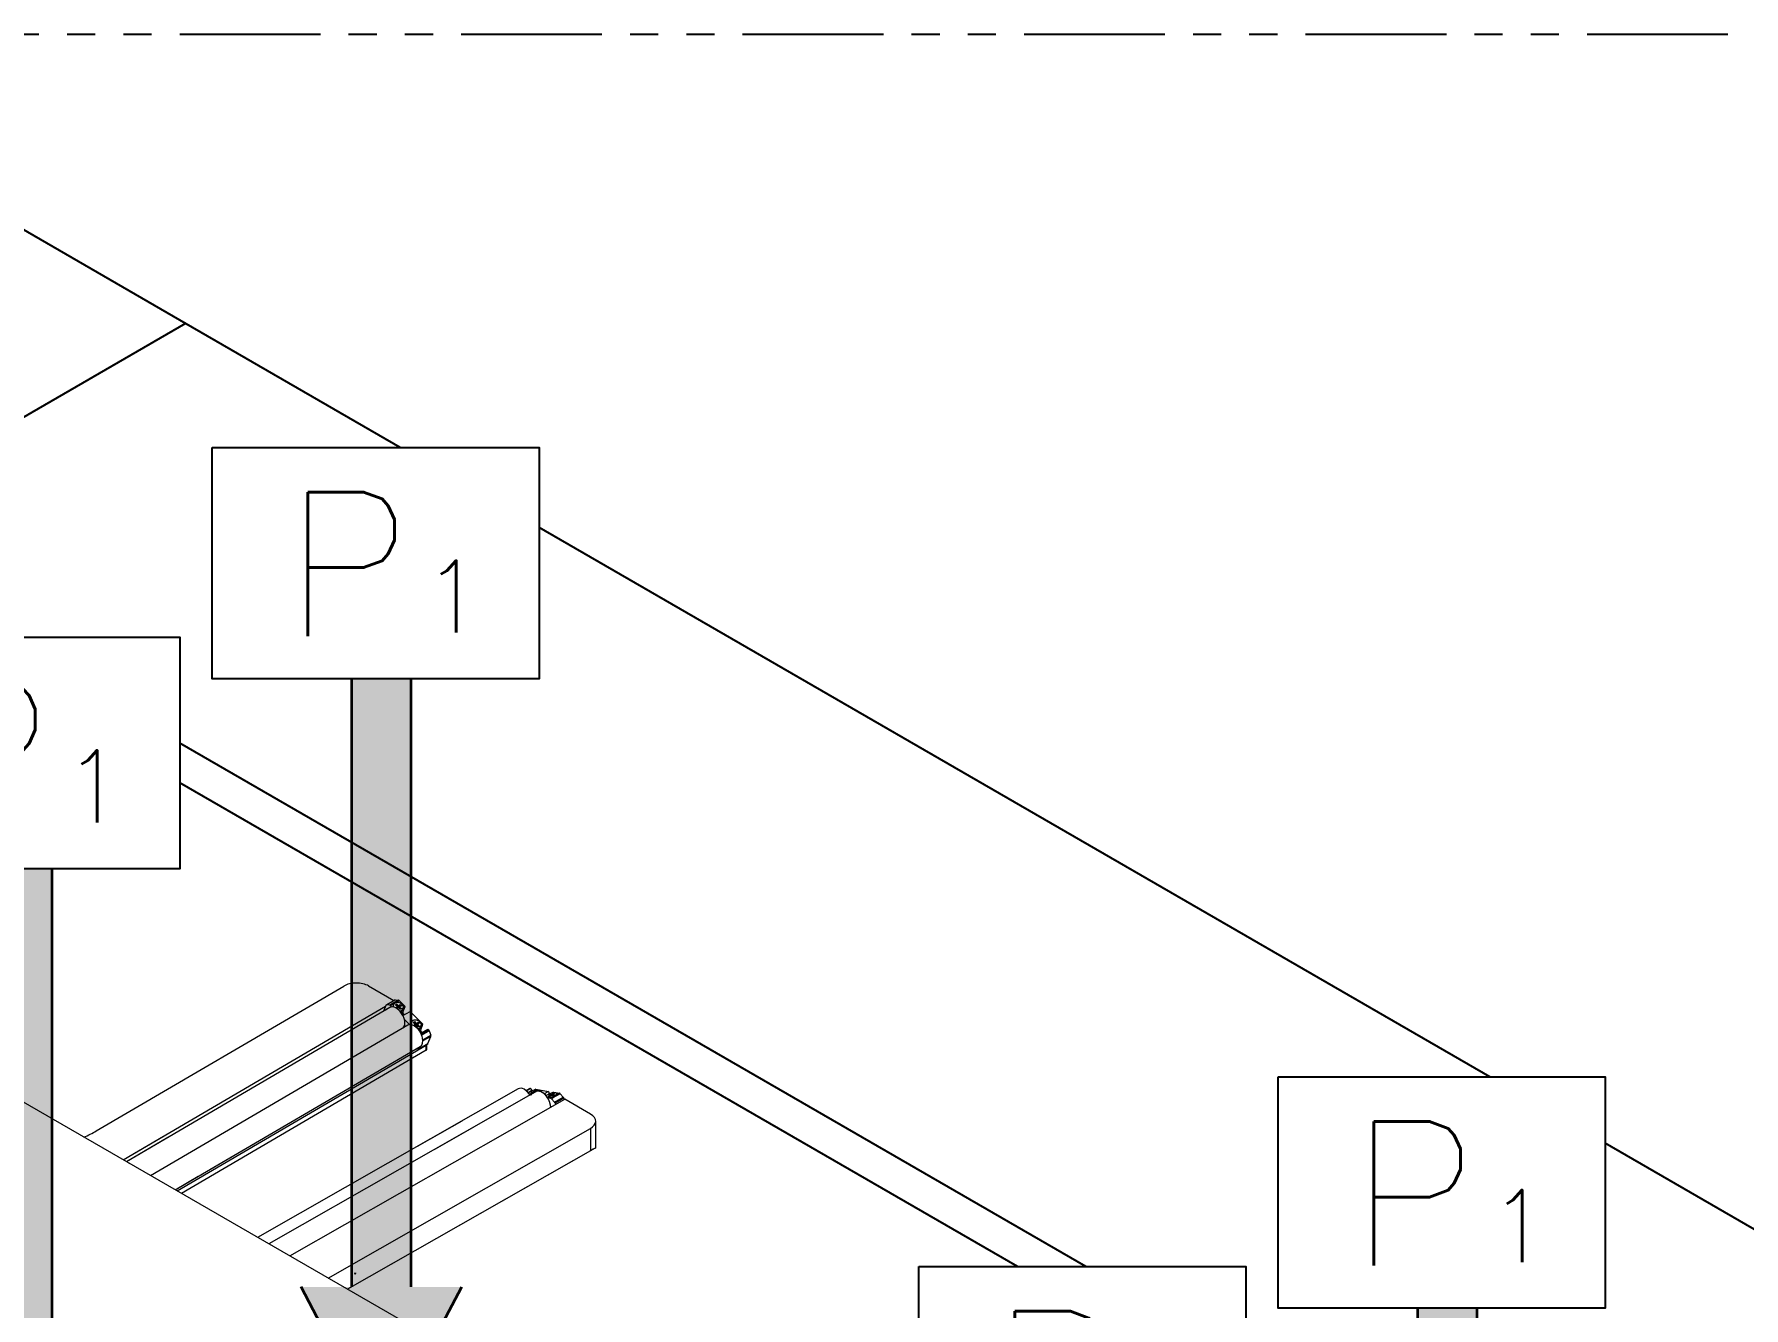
# Model space of a CAD drawing. Header units: millimetres. Extents: x -5 to 1510635, y -6 to 71285.
# Drawn here: x 1242176 to 1246731, y 21149 to 24542 of the extents above; entities that cross this region are included whole.
import ezdxf
from ezdxf.enums import TextEntityAlignment as Align

# ---------------------------------------------------------------- set-up
doc = ezdxf.new("R2010")
doc.units = ezdxf.units.MM
doc.header["$LTSCALE"] = 1000
doc.linetypes.add('PHANTOM', pattern=[2.5, 1.25, -0.25, 0.25, -0.25, 0.25, -0.25])
for name, color, linetype in [('2', 42, 'Continuous'), ('3', 3, 'Continuous'), ('CAJONES', 253, 'Continuous'), ('EG', 7, 'Continuous'), ('MP-3', 3, 'Continuous'), ('MP-RO-00010', 7, 'Continuous')]:
    doc.layers.add(name, color=color, linetype=linetype)
doc.layers.add('S-COLS', color=5, linetype='Continuous', lineweight=35)
doc.styles.add('ROMANS', font='ROMANS.shx')

# ---------------------------------------------------------------- blocks, each defined once
blk = doc.blocks.new('sadfasf')
at = {"layer": '3', "linetype": 'ByBlock'}
blk.add_hatch(color=1, dxfattribs=at).paths.add_polyline_path([(1103689.3, 21907.1), (1103689.3, 23526.5), (1103531, 23526.5), (1103531, 21907.1), (1103395.8, 21907.1), (1103610.1, 21501.3), (1103824.4, 21907.1)])
at = {"layer": '2', "const_width": 100}
blk.add_lwpolyline([(1103460.1, 21501.3, 1), (1103760.1, 21501.3, 1)], format="xyb", close=True, dxfattribs=at)
at = {"layer": '3', "color": 2, "linetype": 'ByBlock'}
blk.add_lwpolyline([(1103158.9, 24143.3), (1104030.1, 24143.3), (1104030.1, 23526.5), (1103158.9, 23526.5)], close=True, dxfattribs=at)
at = {"layer": 'MP-RO-00010', "color": 2, "linetype": 'Continuous'}
blk.add_line((1103537.5, 21943.6), (1103542, 21942.6), dxfattribs=at)
at = {"layer": 'S-COLS', "color": 2, "linetype": 'ByBlock'}
for p, q in [((1103531, 21907.1), (1103531, 23526.5)), ((1103689.3, 21907.1), (1103689.3, 23526.5)), ((1103610.1, 21501.3), (1103395.8, 21907.1)), ((1103610.1, 21501.3), (1103824.4, 21907.1))]:
    blk.add_line(p, q, dxfattribs=at)
at = {"layer": '3', "style": 'ROMANS'}
for s, height, p in [('P', 384, (1103521.3, 23832.1, -72865)), ('1', 192, (1103801, 23745.8, -36432.5))]:
    blk.add_text(s, height=height, dxfattribs=at).set_placement(p, align=Align.MIDDLE)

msp = doc.modelspace()

# ---------------------------------------------------------------- linework, layer by layer
at = {"layer": 'CAJONES'}
for p, q in [((1242580.662, 23770.462), (1241668.553, 24297.068)), ((1242579.111, 23771.357), (1241603.002, 23207.801)), ((1242579.111, 23771.357), (1241603.002, 23207.801)), ((1243150.741, 23441.326), (1242580.662, 23770.462)), ((1246054.393, 21764.902), (1243520.905, 23227.612)), ((1244977.52, 21259.522), (1242563.867, 22653.045)), ((1244795.264, 21259.522), (1242563.867, 22547.82)), ((1247778.825, 20769.3), (1246361.059, 21587.848))]:
    msp.add_line(p, q, dxfattribs=at)
msp.add_ellipse((1242576.918, 23763.977), major_axis=(-3.744, -6.485), ratio=0.57735027, start_param=3.14159265, end_param=3.92699082, dxfattribs=at)
msp.add_ellipse((1242576.918, 23763.977), major_axis=(-3.744, -6.485), ratio=0.57735027, start_param=3.14159265, end_param=3.92699082, dxfattribs=at)
at = {"layer": 'EG', "color": 6, "linetype": 'PHANTOM', "ltscale": 0.3}
msp.add_lwpolyline([(1236563.216, 24541.867), (1251725.47, 24541.867), (1251725.47, 14871.92), (1236563.216, 14871.92)], close=True, dxfattribs=at)
at = {"layer": 'MP-3', "color": 2, "linetype": 'Continuous', "lineweight": 15}
for p, q in [((1242341.03, 21620.66), (1243000.506, 22006.415)), ((1243066.664, 22006.665), (1243134.204, 21968.176)), ((1243136.022, 21969.239), (1243113.018, 21955.783)), ((1243136.977, 21969.465), (1243113.973, 21956.009)), ((1243122.141, 21955.724), (1243132.022, 21961.503)), ((1243134.567, 21960.18), (1243124.687, 21954.401)), ((1243135.265, 21963.401), (1243145.145, 21969.18)), ((1243136.977, 21969.465), (1243145.145, 21969.18)), ((1243147.691, 21967.857), (1243137.811, 21962.077)), ((1243137.943, 21956.813), (1243141.23, 21958.736)), ((1243142.636, 21952.179), (1243137.943, 21956.813)), ((1243140.091, 21955.795), (1243141.23, 21958.736)), ((1243141.23, 21958.736), (1243145.923, 21954.101)), ((1243145.923, 21954.101), (1243150.852, 21956.985)), ((1243163.603, 21952.145), (1243147.691, 21967.857)), ((1243149.713, 21954.045), (1243150.852, 21956.985)), ((1243150.852, 21956.985), (1243153.981, 21953.896)), ((1242412.374, 21543.792), (1243111.423, 21952.696)), ((1243123.518, 21949.359), (1242421.332, 21538.62)), ((1243112.251, 21954.835), (1243106.209, 21939.234)), ((1243123.518, 21949.359), (1243111.359, 21942.246)), ((1243122.141, 21955.724), (1243113.973, 21956.009)), ((1243128.654, 21950.484), (1243124.687, 21954.401)), ((1243139.39, 21955.385), (1243140.091, 21955.795)), ((1243139.539, 21948.093), (1243141.498, 21949.239)), ((1243140.091, 21955.795), (1243144.784, 21951.161)), ((1243141.498, 21949.239), (1243142.636, 21952.179)), ((1243145.765, 21949.09), (1243141.817, 21946.78)), ((1243144.784, 21951.161), (1243145.923, 21954.101)), ((1243144.784, 21951.161), (1243149.713, 21954.045)), ((1243150.458, 21944.456), (1243145.765, 21949.09)), ((1243147.913, 21948.072), (1243149.051, 21951.012)), ((1243147.913, 21948.072), (1243151.159, 21944.866)), ((1243153.981, 21953.896), (1243149.051, 21951.012)), ((1243149.051, 21951.012), (1243153.744, 21946.378)), ((1243149.713, 21954.045), (1243151.396, 21952.383)), ((1243153.744, 21946.378), (1243150.458, 21944.456)), ((1243152.924, 21938.107), (1243151.291, 21939.049)), ((1243155.935, 21935.719), (1243157.625, 21936.708)), ((1243157.625, 21936.708), (1243163.603, 21952.145)), ((1243158.125, 21928.033), (1243176.9, 21939.015)), ((1243159.117, 21932.185), (1243158.761, 21931.977)), ((1243161.389, 21929.942), (1243159.117, 21932.185)), ((1243159.126, 21945.606), (1243159.411, 21946.341)), ((1243159.992, 21950.033), (1243163.603, 21952.145)), ((1243175.971, 21903.762), (1243162.164, 21917.395)), ((1243211.316, 21905.033), (1243176.9, 21939.015)), ((1243185.656, 21909.701), (1243188.943, 21911.623)), ((1243187.804, 21908.683), (1243188.943, 21911.623)), ((1243188.943, 21911.623), (1243193.636, 21906.989)), ((1243171.231, 21902.246), (1242485.878, 21501.354)), ((1243171.231, 21902.246), (1243159.072, 21895.134)), ((1243190.349, 21905.067), (1243185.656, 21909.701)), ((1243187.103, 21908.272), (1243187.804, 21908.683)), ((1243187.272, 21900.993), (1243189.211, 21902.126)), ((1243187.804, 21908.683), (1243192.497, 21904.049)), ((1243189.211, 21902.126), (1243190.349, 21905.067)), ((1243193.478, 21901.977), (1243189.53, 21899.668)), ((1243192.497, 21904.049), (1243193.636, 21906.989)), ((1243192.497, 21904.049), (1243197.426, 21906.932)), ((1243198.171, 21897.343), (1243193.478, 21901.977)), ((1243193.636, 21906.989), (1243198.565, 21909.872)), ((1243195.626, 21900.959), (1243196.764, 21903.9)), ((1243195.626, 21900.959), (1243198.872, 21897.753)), ((1243201.694, 21906.783), (1243196.764, 21903.9)), ((1243196.764, 21903.9), (1243201.457, 21899.266)), ((1243197.426, 21906.932), (1243198.565, 21909.872)), ((1243197.426, 21906.932), (1243199.109, 21905.271)), ((1243201.457, 21899.266), (1243198.171, 21897.343)), ((1243198.565, 21909.872), (1243201.694, 21906.783)), ((1243200.637, 21890.995), (1243199.004, 21891.937)), ((1243203.648, 21888.607), (1243205.338, 21889.595)), ((1243205.338, 21889.595), (1243211.316, 21905.033)), ((1243205.838, 21880.92), (1243224.613, 21891.903)), ((1243206.83, 21885.073), (1243206.474, 21884.864)), ((1243209.102, 21882.83), (1243206.83, 21885.073)), ((1243206.839, 21898.494), (1243207.124, 21899.229)), ((1243206.921, 21878.672), (1243226.446, 21890.093)), ((1243207.705, 21902.92), (1243211.316, 21905.033)), ((1243228.325, 21887.047), (1243208.3, 21875.334)), ((1243211.009, 21863.148), (1243232.134, 21875.505)), ((1243232.245, 21872.521), (1243211.067, 21860.133)), ((1243226.446, 21890.093), (1243224.613, 21891.903)), ((1243224.746, 21853.156), (1243232.245, 21872.521)), ((1243228.325, 21887.047), (1243232.134, 21875.505)), ((1242551.16, 21463.664), (1243204.3, 21845.713)), ((1242556.415, 21460.629), (1243219.886, 21848.722)), ((1243219.886, 21835.353), (1242567.918, 21453.989)), ((1243192.14, 21838.601), (1243204.3, 21845.713)), ((1243196.284, 21841.024), (1243197.474, 21839.849)), ((1243200.975, 21838.751), (1243223.979, 21852.207)), ((1243201.742, 21839.7), (1243224.746, 21853.156)), ((1243201.742, 21839.7), (1243204.003, 21845.54)), ((1243219.886, 21835.353), (1243219.886, 21848.722)), ((1243221.909, 21838.199), (1243221.909, 21850.997)), ((1243180.687, 21100.206), (1242021.903, 21769.23)), ((1243464.662, 21732.249), (1242770.805, 21336.851)), ((1243495.908, 21733.649), (1243486.093, 21728.056)), ((1243497.1, 21733.831), (1243486.456, 21727.766)), ((1243498.909, 21733.538), (1243487.399, 21726.979)), ((1243497.1, 21733.831), (1243498.909, 21733.538)), ((1243498.909, 21733.538), (1243500.62, 21727.074)), ((1243512.034, 21731.413), (1243508.375, 21729.329)), ((1243512.034, 21731.413), (1243546.003, 21725.914)), ((1243499.27, 21717.51), (1242800.844, 21319.508)), ((1242856.376, 21287.447), (1243589.59, 21705.273)), ((1243493.059, 21722.165), (1243492.964, 21722.219)), ((1243496.159, 21716.929), (1243497.787, 21716.665)), ((1243498.353, 21720.228), (1243503.348, 21723.074)), ((1243501.441, 21719.728), (1243498.353, 21720.228)), ((1243498.715, 21723.824), (1243502.045, 21725.721)), ((1243503.348, 21723.074), (1243498.715, 21723.824)), ((1243512.588, 21725.1), (1243500.269, 21718.079)), ((1243506.436, 21722.574), (1243501.441, 21719.728)), ((1243502.045, 21725.721), (1243506.677, 21724.971)), ((1243502.719, 21723.176), (1243502.045, 21725.721)), ((1243503.867, 21721.11), (1243503.348, 21723.074)), ((1243503.798, 21721.373), (1243504.21, 21721.306)), ((1243507.776, 21722.357), (1243506.436, 21722.574)), ((1243506.677, 21724.971), (1243511.671, 21727.817)), ((1243507.351, 21722.426), (1243506.677, 21724.971)), ((1243514.76, 21727.317), (1243509.765, 21724.471)), ((1243509.765, 21724.471), (1243511.105, 21724.255)), ((1243509.991, 21723.62), (1243509.765, 21724.471)), ((1243511.671, 21727.817), (1243514.76, 21727.317)), ((1243512.191, 21725.854), (1243511.671, 21727.817)), ((1243546.003, 21725.914), (1243534.493, 21719.355)), ((1243540.152, 21714.54), (1243540.058, 21714.595)), ((1243543.253, 21709.305), (1243551.526, 21707.965)), ((1243545.447, 21712.604), (1243550.441, 21715.45)), ((1243548.535, 21712.104), (1243545.447, 21712.604)), ((1243545.809, 21716.2), (1243549.139, 21718.097)), ((1243550.441, 21715.45), (1243545.809, 21716.2)), ((1243546.003, 21725.914), (1243547.714, 21719.45)), ((1243553.529, 21714.95), (1243548.535, 21712.104)), ((1243549.139, 21718.097), (1243553.771, 21717.347)), ((1243549.812, 21715.552), (1243549.139, 21718.097)), ((1243550.961, 21713.486), (1243550.441, 21715.45)), ((1243550.892, 21713.748), (1243551.304, 21713.682)), ((1243551.526, 21707.965), (1243561.536, 21713.67)), ((1243558.162, 21714.2), (1243553.529, 21714.95)), ((1243553.771, 21717.347), (1243558.765, 21720.193)), ((1243554.445, 21714.802), (1243553.771, 21717.347)), ((1243564.049, 21712.072), (1243554.039, 21706.368)), ((1243562.102, 21697.281), (1243554.039, 21706.368)), ((1243559.127, 21723.789), (1243555.469, 21721.704)), ((1243561.853, 21719.693), (1243556.859, 21716.847)), ((1243556.859, 21716.847), (1243561.491, 21716.097)), ((1243557.533, 21714.302), (1243556.859, 21716.847)), ((1243557.12, 21714.369), (1243557.463, 21714.564)), ((1243561.491, 21716.097), (1243558.162, 21714.2)), ((1243558.765, 21720.193), (1243561.853, 21719.693)), ((1243559.285, 21718.23), (1243558.765, 21720.193)), ((1243559.127, 21723.789), (1243574.833, 21721.247)), ((1243562.102, 21697.281), (1243585.408, 21710.563)), ((1243587.108, 21707.413), (1243563.801, 21694.132)), ((1243563.801, 21694.132), (1243564.618, 21691.043)), ((1243564.823, 21715.542), (1243574.833, 21721.247)), ((1243577.346, 21719.649), (1243567.335, 21713.945)), ((1243577.346, 21719.649), (1243585.408, 21710.563)), ((1243587.108, 21707.413), (1243587.925, 21704.325)), ((1243658.095, 21665.202), (1243589.59, 21705.273)), ((1243314.834, 21646.869), (1243195.97, 21579.134)), ((1243671.582, 21575.658), (1243671.582, 21646.228)), ((1242412.374, 21543.792), (1242519.889, 21606.683)), ((1242531.984, 21603.345), (1242421.332, 21538.62)), ((1242958.415, 21228.535), (1243657.663, 21627.005)), ((1243349.442, 21632.13), (1243243.896, 21571.984)), ((1243657.663, 21627.005), (1243657.663, 21567.8)), ((1242643.329, 21517.577), (1242760.65, 21586.203)), ((1243657.663, 21567.8), (1243010.024, 21198.739)), ((1243670.066, 21574.744), (1243010.131, 21198.676)), ((1242551.16, 21463.664), (1242612.766, 21499.7))]:
    msp.add_line(p, q, dxfattribs=at)
for centre, radius, start, end in [((1242646.168, 22795.824), 965.476, 300.213711, 300.436715), ((1243743.761, 21400.529), 359.66, 119.375627, 119.978185)]:
    msp.add_arc(centre, radius, start, end, dxfattribs=at)
for centre, major_axis, ratio, start_param, end_param in [((1243033.801, 21987.442), (46.782, 0), 0.57735031, 0.79193092, 2.36272725), ((1243145.844, 21951.596), (13.633, -5.28), 0.73870304, 2.76886147, 3.72334572), ((1243145.844, 21951.596), (-13.567, 5.254), 0.73870304, 0, 0.58303047), ((1243133.429, 21957.24), (-2.362, 4.038), 0.58110959, 5.14543345, 5.93083161), ((1243145.844, 21951.596), (-13.567, 5.254), 0.73870304, 2.11435108, 6.28318531), ((1243145.844, 21951.596), (-13.633, 5.28), 0.73870304, 5.59328324, 5.91045413), ((1243136.672, 21959.137), (-2.362, 4.038), 0.58110959, 5.14543345, 5.93083161), ((1243138.384, 21965.201), (2.362, -4.038), 0.58110959, 2.78923896, 3.14159265), ((1243145.844, 21951.596), (-13.633, 5.28), 0.73870304, 3.48657409, 5.59328324), ((1243146.553, 21964.916), (-2.362, 4.038), 0.58110959, 5.14543345, 5.93083161), ((1243115.38, 21951.745), (2.362, -4.038), 0.58110959, 2.78923896, 3.57463712), ((1243123.548, 21951.46), (-2.362, 4.038), 0.58110959, 5.14543345, 5.93083161), ((1243140.052, 21921.092), (16.534, -28.267), 0.58110959, 0.21266118, 3.14159265), ((1243140.545, 21921.38), (16.18, -27.661), 0.58110959, 0.04739188, 2.0038408), ((1243145.559, 21950.861), (-13.567, 5.254), 0.73870304, 2.1804624, 3.14159265), ((1243151.226, 21927.628), (7.086, -12.114), 0.58110959, 1.34558476, 2.45997293), ((1243152.869, 21928.589), (-5.905, 10.095), 0.58110959, 4.44109833, 5.48792327), ((1243159.971, 21934.391), (-1.772, 3.029), 0.58110959, 0.43304447, 2.0038408), ((1243193.557, 21904.483), (13.633, -5.28), 0.73870304, 0.34498144, 3.69985311), ((1243193.557, 21904.483), (-13.567, 5.254), 0.73870304, 2.11435108, 6.28318531), ((1243175.606, 21866.867), (-16.534, 28.267), 0.58110959, 0, 0.03006411), ((1243187.765, 21873.98), (-16.534, 28.267), 0.58110959, 3.14159265, 6.28318531), ((1243193.557, 21904.483), (-13.567, 5.254), 0.73870304, 0, 0.55964348), ((1243198.939, 21880.515), (7.086, -12.114), 0.58110959, 1.34558476, 2.46124951), ((1243193.272, 21903.748), (-13.567, 5.254), 0.73870304, 2.18097818, 3.14159265), ((1243200.582, 21881.477), (-5.905, 10.095), 0.58110959, 4.44109833, 5.48792327), ((1243207.684, 21887.278), (-1.772, 3.029), 0.58110959, 0.43304447, 2.0038408), ((1243225.307, 21887.153), (-2.362, 4.038), 0.58110959, 4.36003529, 5.14543345), ((1243229.117, 21875.61), (2.362, -4.038), 0.58110959, 0.43304447, 1.21844263), ((1243198.613, 21842.789), (-2.362, 4.038), 0.58110959, 2.0038408, 3.57463712), ((1243214.892, 21853.654), (-6.636, 3.196), 0.71343695, 2.69369232, 3.22712122), ((1243214.892, 21838.199), (-7.017, 0), 0.57735031, 2.36272725, 3.14159265), ((1243221.617, 21856.245), (-2.362, 4.038), 0.58110959, 3.14159265, 3.57463712), ((1243481.708, 21704.272), (-16.213, 28.452), 0.57356636, 4.78463063, 6.28318531), ((1243482.207, 21704.557), (-15.866, 27.842), 0.57356636, 4.78770643, 5.51883941), ((1243506.556, 21723.773), (-14.065, -3.722), 0.34378067, 2.88808752, 5.99721019), ((1243498.224, 21729.584), (2.316, -4.065), 0.57356636, 2.70850532, 3.14159265), ((1243506.556, 21723.773), (-14.133, -3.74), 0.34378067, 2.88505597, 4.49315428), ((1243528.801, 21696.648), (16.213, -28.452), 0.57356636, 0.80901089, 3.14159265), ((1243493.028, 21710.723), (6.949, -12.194), 0.57356636, -3.91725512, -3.77028544), ((1243506.556, 21723.773), (-14.065, -3.722), 0.34378067, 0.5702274, 1.10071038), ((1243506.556, 21723.773), (-14.133, -3.74), 0.34378067, 0.58019963, 1.09649689), ((1243529.301, 21696.932), (15.866, -27.842), 0.57356636, 0.77891856, 2.70850532), ((1243540.122, 21703.099), (6.949, -12.194), 0.57356636, -3.91725512, -3.77028498), ((1243553.65, 21716.149), (-14.065, -3.722), 0.34378067, 0.5702274, 5.99721019), ((1243553.65, 21716.149), (14.133, 3.74), 0.34378067, 3.72179229, 5.21086689), ((1243552.65, 21703.718), (-2.316, 4.065), 0.57356636, 5.06469981, 5.85009797), ((1243553.65, 21716.149), (-14.133, -3.74), 0.34378067, 2.38644513, 4.49315428), ((1243553.65, 21716.149), (14.133, 3.74), 0.34378067, -1.07231842, -0.75514753), ((1243562.66, 21709.423), (-2.316, 4.065), 0.57356636, 5.06469981, 5.85009797), ((1243560.713, 21694.632), (2.316, -4.065), 0.57356636, 1.13770899, 1.92310715), ((1243565.946, 21711.295), (-2.316, 4.065), 0.57356636, 5.06469981, 5.85009797), ((1243575.957, 21717), (-2.316, 4.065), 0.57356636, 5.06469981, 5.85009797), ((1243584.02, 21707.913), (-2.316, 4.065), 0.57356636, 4.27930164, 5.06469981), ((1243624.8, 21646.228), (-46.782, 0), 0.57735031, 2.34966189, 3.92045822), ((1242132.935, 21739.244), (292.387, 0), 0.57735031, -0.92880182, -0.77886541), ((1243624.8, 21548.825), (-46.782, -26.833), 0.00282862, 2.88470345, 3.931901), ((1242431.198, 21506.453), (-16.534, 28.267), 0.58110959, 5.3463792, 5.62955432)]:
    msp.add_ellipse(centre, major_axis=major_axis, ratio=ratio, start_param=start_param, end_param=end_param, dxfattribs=at)
for points, knots in [([(1243159.992, 21950.033), (1243159.252, 21949.289), (1243158.507, 21948.552), (1243157.005, 21947.1), (1243156.247, 21946.385), (1243155.125, 21945.375), (1243154.771, 21945.064), (1243154.414, 21944.758)], [0, 0, 0, 0, 0.125, 0.125, 0.25, 0.25, 0.306938881, 0.306938881, 0.306938881, 0.306938881]), ([(1243207.705, 21902.92), (1243206.965, 21902.176), (1243206.221, 21901.439), (1243204.718, 21899.987), (1243203.96, 21899.273), (1243202.838, 21898.263), (1243202.484, 21897.951), (1243202.127, 21897.646)], [0, 0, 0, 0, 0.125, 0.125, 0.25, 0.25, 0.306938881, 0.306938881, 0.306938881, 0.306938881]), ([(1243502.382, 21720.478), (1243502.859, 21720.831), (1243503.307, 21721.246), (1243504.053, 21722.057), (1243504.362, 21722.434), (1243504.949, 21723.213), (1243505.227, 21723.617), (1243506.033, 21724.858), (1243506.53, 21725.724), (1243507.481, 21727.498), (1243507.935, 21728.407), (1243508.375, 21729.329)], [0.541724941, 0.541724941, 0.541724941, 0.541724941, 0.625, 0.625, 0.6875, 0.6875, 0.75, 0.75, 0.875, 0.875, 1, 1, 1, 1]), ([(1243549.476, 21712.854), (1243549.952, 21713.207), (1243550.401, 21713.621), (1243551.147, 21714.432), (1243551.456, 21714.809), (1243552.042, 21715.589), (1243552.321, 21715.993), (1243553.127, 21717.233), (1243553.624, 21718.1), (1243554.575, 21719.874), (1243555.028, 21720.783), (1243555.469, 21721.704)], [0.541724941, 0.541724941, 0.541724941, 0.541724941, 0.625, 0.625, 0.6875, 0.6875, 0.75, 0.75, 0.875, 0.875, 1, 1, 1, 1])]:
    msp.add_open_spline(points, degree=3, knots=knots, dxfattribs=at)

# ---------------------------------------------------------------- block references
at = {"layer": '2', "color": 253, "linetype": 'ByBlock'}
for p in [(139490.761, -701.996), (138533.723, -1207.376), (142330.915, -2378.42), (141373.877, -2883.8)]:
    msp.add_blockref('sadfasf', p, dxfattribs=at)

doc.saveas('drawing.dxf')
